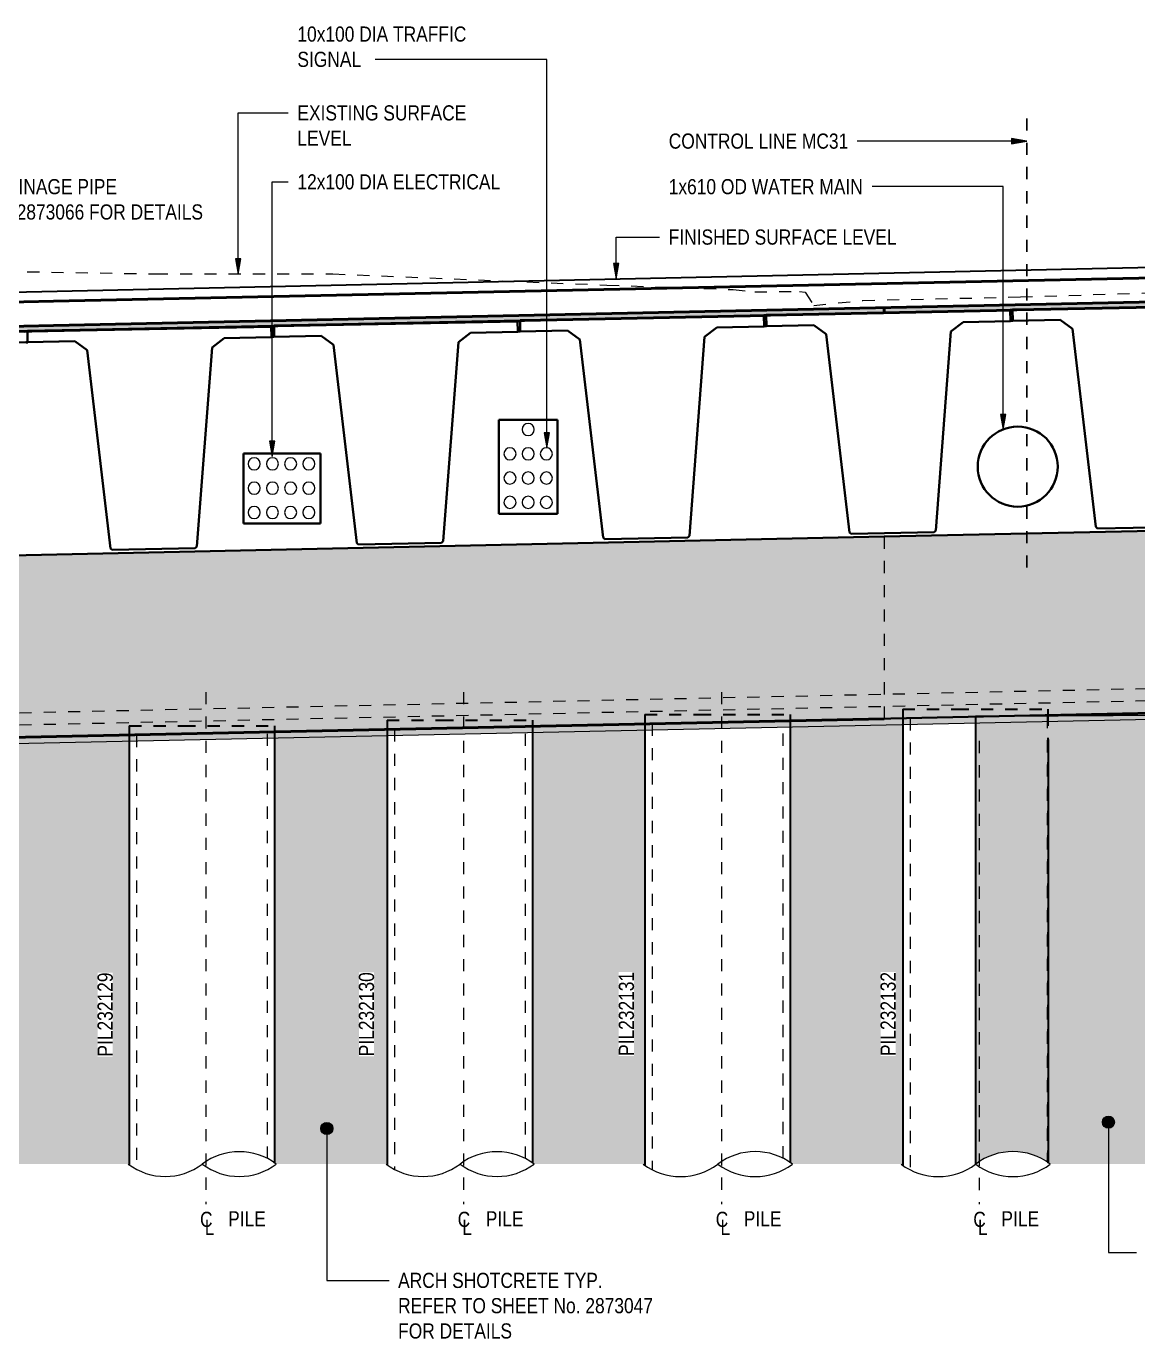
# Model space of a CAD drawing. Header units: metres. Extents: x -1140 to -1058, y 3 to 557.
# Drawn here: x -1086.54 to -1077.38, y 13.38 to 24.19 of the extents above; entities that cross this region are included whole.
import ezdxf

# ---------------------------------------------------------------- set-up
doc = ezdxf.new("R2010")
doc.units = ezdxf.units.M
doc.linetypes.add('JacobsCenter', pattern=[0.015, 0.009, -0.0015, 0.003, -0.0015])
doc.linetypes.add('JacobsDash_2_', pattern=[0.0045, 0.003, -0.0015])
for name, color, linetype, lineweight in [('A-ANNO-NOTE', 7, 'Continuous', 9), ('A-DETL', 7, 'Continuous', 13), ('A-DETL-GENF', 7, 'Continuous', 9), ('A-FLOR', 7, 'Continuous', 50), ('A-GENM', 7, 'Continuous', 35), ('A-GENM-HDLN', 7, 'JacobsDash_2_', 18), ('G-ANNO-TEXT', 7, 'Continuous', 9), ('S-BEAM', 7, 'Continuous', 50), ('S-BEAM-HDLN', 7, 'JacobsDash_2_', 18), ('S-FNDN', 7, 'Continuous', 50), ('S-FNDN-HDLN', 7, 'JacobsDash_2_', 18), ('S-FNDN-IDEN', 7, 'Continuous', 18)]:
    doc.layers.add(name, color=color, linetype=linetype, lineweight=lineweight)
doc.styles.add('Arial Narrow', font='ARIALN.TTF', dxfattribs={"height": 0.125})

# ---------------------------------------------------------------- blocks, each defined once
blk = doc.blocks.new('01_SFO_FRP_Pile_CastInPlace_CS_BR08 - CAST-IN-PLACE PILE - 1200-9305895-DRG-2873064 - ABUTMENT B ELEVATION')
at = {"layer": 'S-FNDN', "lineweight": 35}
for p, q in [((-1121.271, 18.51), (-1121.271, 18.516)), ((-1122.471, 18.49), (-1122.471, 14.809))]:
    blk.add_line(p, q, dxfattribs=at)
at = {"layer": 'S-FNDN-HDLN', "lineweight": 35}
for p, q in [((-1122.471, 18.566), (-1122.471, 18.49)), ((-1122.471, 18.566), (-1122.025, 18.566)), ((-1122.025, 18.566), (-1121.271, 18.566)), ((-1121.271, 18.516), (-1121.271, 18.566)), ((-1121.271, 14.829), (-1121.271, 18.51))]:
    blk.add_line(p, q, dxfattribs=at)
blk = doc.blocks.new('06_SFR_GCT_Girder_SuperT_BR08Edge_CS - Super T - 1815-6269499-DRG-2873064 - ABUTMENT B ELEVATION')
at = {"layer": 'S-BEAM'}
for p, q in [((-1121.565, 21.855), (-1121.53, 21.856)), ((-1121.53, 21.856), (-1119.532, 21.897)), ((-1119.532, 21.897), (-1119.555, 21.896)), ((-1119.554, 21.807), (-1119.555, 21.896))]:
    blk.add_line(p, q, dxfattribs=at)
at = {"layer": 'S-BEAM-HDLN', "color": 8, "true_color": 0x808080}
blk.add_line((-1119.552, 21.807), (-1119.554, 21.807), dxfattribs=at)
blk = doc.blocks.new('06_SFR_GCT_Girder_SuperT_BR08Edge_CS - Super T - 1815-6268857-DRG-2873064 - ABUTMENT B ELEVATION')
at = {"layer": 'S-BEAM'}
for p, q in [((-1123.56, 21.812), (-1121.565, 21.853)), ((-1121.565, 21.853), (-1121.586, 21.852)), ((-1123.595, 21.811), (-1123.56, 21.812))]:
    blk.add_line(p, q, dxfattribs=at)
at = {"layer": 'S-BEAM-HDLN', "color": 8, "true_color": 0x808080}
blk.add_line((-1121.582, 21.763), (-1121.584, 21.763), dxfattribs=at)
blk = doc.blocks.new('06_SFR_GCT_Girder_SuperT_BR08Edge_CS - Super T - 1815-6267993-DRG-2873064 - ABUTMENT B ELEVATION')
at = {"layer": 'S-BEAM'}
for p, q in [((-1125.625, 21.768), (-1125.589, 21.769)), ((-1125.589, 21.769), (-1123.595, 21.809)), ((-1123.595, 21.809), (-1123.616, 21.809))]:
    blk.add_line(p, q, dxfattribs=at)
at = {"layer": 'S-BEAM-HDLN', "color": 8, "true_color": 0x808080}
blk.add_line((-1123.612, 21.719), (-1123.614, 21.719), dxfattribs=at)
blk = doc.blocks.new('06_SFR_GCT_Girder_SuperT_BR08Edge_CS - Super T - 1815-6267463-DRG-2873064 - ABUTMENT B ELEVATION')
at = {"layer": 'S-BEAM'}
for p, q in [((-1125.646, 21.764), (-1127.655, 21.723)), ((-1127.621, 21.724), (-1125.625, 21.765)), ((-1125.625, 21.765), (-1125.646, 21.764)), ((-1127.655, 21.723), (-1127.621, 21.724)), ((-1127.655, 21.723), (-1127.653, 21.633))]:
    blk.add_line(p, q, dxfattribs=at)
at = {"layer": 'S-BEAM-HDLN', "color": 8, "true_color": 0x808080}
blk.add_line((-1125.643, 21.674), (-1125.644, 21.674), dxfattribs=at)
blk = doc.blocks.new('06_SFR_GCT_Girder_SuperT_BR08Edge_CS - Super T - 1815-6267083-DRG-2873064 - ABUTMENT B ELEVATION')
at = {"layer": 'S-BEAM'}
for p, q in [((-1127.676, 21.72), (-1129.685, 21.679)), ((-1129.685, 21.679), (-1129.649, 21.68)), ((-1129.649, 21.68), (-1127.655, 21.721)), ((-1127.655, 21.72), (-1127.676, 21.72))]:
    blk.add_line(p, q, dxfattribs=at)
at = {"layer": 'S-BEAM-HDLN', "color": 8, "true_color": 0x808080}
for p, q in [((-1127.672, 21.63), (-1127.674, 21.63)), ((-1127.655, 21.72), (-1127.655, 21.72))]:
    blk.add_line(p, q, dxfattribs=at)
blk = doc.blocks.new('06_SFR_GCT_Girder_SuperT_BR08Edge_CS - Super T - 1815-6266581-DRG-2873064 - ABUTMENT B ELEVATION')
at = {"layer": 'S-BEAM'}
for p, q in [((-1131.715, 21.637), (-1131.679, 21.638)), ((-1131.715, 21.637), (-1131.714, 21.547)), ((-1131.679, 21.638), (-1129.673, 21.679)), ((-1129.685, 21.679), (-1129.706, 21.678)), ((-1129.684, 21.589), (-1129.696, 21.588))]:
    blk.add_line(p, q, dxfattribs=at)
at = {"layer": 'S-BEAM-HDLN', "color": 8, "true_color": 0x808080}
for p, q in [((-1129.67, 21.679), (-1129.672, 21.679)), ((-1129.684, 21.589), (-1129.704, 21.588))]:
    blk.add_line(p, q, dxfattribs=at)
blk = doc.blocks.new('20_SFR_WSC_ShotcreteWall_Flat_Datum - FlatWall_PileSize_1200-9242313-DRG-2873064 - ABUTMENT B ELEVATION')
at = {"layer": 'A-GENM', "linetype": 'JacobsDash_2_', "lineweight": 18, "true_color": 0x9ab29e}
blk.add_hatch(color=253, dxfattribs=at).paths.add_polyline_path([(-1117.919, 14.716), (-1117.845, 14.716), (-1117.773, 14.727), (-1117.702, 14.748), (-1117.636, 14.778), (-1117.57, 14.821), (-1117.57, 18.529), (-1117.744, 18.532), (-1121.642, 18.508), (-1121.87, 18.503), (-1121.869, 14.818), (-1121.808, 14.858), (-1121.741, 14.888), (-1121.671, 14.909), (-1121.599, 14.92), (-1121.525, 14.92), (-1121.453, 14.909), (-1121.382, 14.888), (-1121.316, 14.858), (-1121.254, 14.818), (-1118.189, 14.818), (-1118.128, 14.778), (-1118.061, 14.748), (-1117.991, 14.727)])
at = {"layer": 'A-GENM', "color": 252, "true_color": 0x888888}
for p, q in [((-1121.87, 18.503), (-1121.87, 14.818)), ((-1117.747, 18.532), (-1121.642, 18.508)), ((-1117.57, 14.821), (-1117.57, 18.529))]:
    blk.add_line(p, q, dxfattribs=at)
at = {"layer": 'A-GENM-HDLN', "color": 252, "true_color": 0x888888}
for p, q in [((-1121.642, 18.508), (-1121.87, 18.507)), ((-1121.87, 18.507), (-1121.87, 18.503)), ((-1121.786, 18.507), (-1121.87, 18.507)), ((-1121.279, 18.51), (-1121.279, 14.834)), ((-1118.162, 14.8), (-1118.162, 18.529)), ((-1117.57, 18.533), (-1117.742, 18.532)), ((-1117.57, 18.529), (-1117.57, 18.533))]:
    blk.add_line(p, q, dxfattribs=at)
blk = doc.blocks.new('20_SFR_WSC_ShotcreteWall_ArchFlatBack_Datum - ArchWall_PileSize_1200-8656190-DRG-2873064 - ABUTMENT B ELEVATION')
at = {"layer": 'A-GENM', "linetype": 'JacobsDash_2_', "lineweight": 18, "true_color": 0x9ab29e}
blk.add_hatch(color=253, dxfattribs=at).paths.add_polyline_path([(-1128.845, 14.812), (-1128.845, 18.352), (-1129.77, 18.333), (-1129.77, 14.824), (-1129.762, 14.818), (-1128.854, 14.818)])
at = {"layer": 'A-GENM', "color": 252, "true_color": 0x888888, "flags": 128}
blk.add_lwpolyline([(-1128.845, 18.352), (-1128.941, 18.35), (-1129.043, 18.348), (-1129.148, 18.346), (-1129.254, 18.343), (-1129.362, 18.341), (-1129.468, 18.339), (-1129.573, 18.337), (-1129.675, 18.335), (-1129.771, 18.333)], dxfattribs=at)
at = {"layer": 'A-GENM-HDLN', "color": 252, "true_color": 0x888888}
for p, q in [((-1129.831, 14.861), (-1129.831, 18.332)), ((-1129.772, 18.333), (-1129.772, 14.825)), ((-1129.771, 18.333), (-1129.772, 18.333)), ((-1128.843, 18.352), (-1128.845, 18.352)), ((-1128.843, 14.811), (-1128.843, 18.352)), ((-1128.785, 18.353), (-1128.785, 14.774))]:
    blk.add_line(p, q, dxfattribs=at)
at = {"layer": 'A-GENM-HDLN', "color": 252, "true_color": 0x888888, "flags": 128}
for points in [[(-1129.831, 18.332), (-1129.803, 18.332), (-1129.783, 18.333), (-1129.772, 18.333)], [(-1128.843, 18.352), (-1128.833, 18.352), (-1128.813, 18.352), (-1128.785, 18.353)]]:
    blk.add_lwpolyline(points, dxfattribs=at)
blk = doc.blocks.new('20_SFR_WSC_ShotcreteWall_ArchFlatBack_Datum - ArchWall_PileSize_1200-8656242-DRG-2873064 - ABUTMENT B ELEVATION')
at = {"layer": 'A-GENM', "linetype": 'JacobsDash_2_', "lineweight": 18, "true_color": 0x9ab29e}
blk.add_hatch(color=253, dxfattribs=at).paths.add_polyline_path([(-1126.72, 14.812), (-1126.72, 18.398), (-1127.646, 18.379), (-1127.646, 14.826), (-1127.634, 14.818), (-1126.729, 14.818)])
at = {"layer": 'A-GENM', "color": 252, "true_color": 0x888888, "flags": 128}
blk.add_lwpolyline([(-1126.72, 18.398), (-1126.816, 18.396), (-1126.918, 18.394), (-1127.023, 18.392), (-1127.129, 18.389), (-1127.237, 18.387), (-1127.343, 18.385), (-1127.448, 18.383), (-1127.55, 18.381), (-1127.646, 18.379)], dxfattribs=at)
at = {"layer": 'A-GENM-HDLN', "color": 252, "true_color": 0x888888}
for p, q in [((-1126.719, 18.398), (-1126.72, 18.398)), ((-1126.719, 14.811), (-1126.719, 18.398)), ((-1126.66, 18.399), (-1126.66, 14.775)), ((-1127.706, 14.863), (-1127.706, 18.377)), ((-1127.647, 18.379), (-1127.647, 14.827)), ((-1127.646, 18.379), (-1127.647, 18.379))]:
    blk.add_line(p, q, dxfattribs=at)
at = {"layer": 'A-GENM-HDLN', "color": 252, "true_color": 0x888888, "flags": 128}
for points in [[(-1126.719, 18.398), (-1126.708, 18.398), (-1126.688, 18.399), (-1126.66, 18.399)], [(-1127.706, 18.377), (-1127.678, 18.378), (-1127.658, 18.378), (-1127.647, 18.379)]]:
    blk.add_lwpolyline(points, dxfattribs=at)
blk = doc.blocks.new('20_SFR_WSC_ShotcreteWall_ArchFlatBack_Datum - ArchWall_PileSize_1200-8656296-DRG-2873064 - ABUTMENT B ELEVATION')
at = {"layer": 'A-GENM', "linetype": 'JacobsDash_2_', "lineweight": 18, "true_color": 0x9ab29e}
blk.add_hatch(color=253, dxfattribs=at).paths.add_polyline_path([(-1124.595, 14.808), (-1124.595, 18.444), (-1125.521, 18.423), (-1125.521, 14.826), (-1125.509, 14.818), (-1124.609, 14.818)])
at = {"layer": 'A-GENM', "color": 252, "true_color": 0x888888, "flags": 128}
blk.add_lwpolyline([(-1124.595, 18.444), (-1124.691, 18.441), (-1124.793, 18.439), (-1124.898, 18.437), (-1125.004, 18.435), (-1125.112, 18.432), (-1125.218, 18.43), (-1125.323, 18.428), (-1125.425, 18.425), (-1125.521, 18.423)], dxfattribs=at)
at = {"layer": 'A-GENM-HDLN', "color": 252, "true_color": 0x888888}
for p, q in [((-1125.581, 14.863), (-1125.581, 18.422)), ((-1125.522, 18.423), (-1125.522, 14.827)), ((-1125.521, 18.423), (-1125.522, 18.423)), ((-1124.593, 18.444), (-1124.595, 18.444)), ((-1124.593, 14.808), (-1124.593, 18.444)), ((-1124.535, 18.445), (-1124.535, 14.772))]:
    blk.add_line(p, q, dxfattribs=at)
at = {"layer": 'A-GENM-HDLN', "color": 252, "true_color": 0x888888, "flags": 128}
for points in [[(-1125.581, 18.422), (-1125.553, 18.423), (-1125.533, 18.423), (-1125.522, 18.423)], [(-1124.593, 18.444), (-1124.583, 18.444), (-1124.563, 18.444), (-1124.535, 18.445)]]:
    blk.add_lwpolyline(points, dxfattribs=at)
blk = doc.blocks.new('CS_DET_Pile-Column_BreakLine - CS_Tubular BreakLine-V23-DRG-2873064 - ABUTMENT B ELEVATION')
at = {"layer": 'A-DETL-GENF', "lineweight": 18}
for centre, start, end in [((-1128.549, 15.222), 232.9573, 307.0427), ((-1127.939, 14.414), 52.9573, 127.0427), ((-1127.939, 15.222), 232.9573, 307.0427)]:
    blk.add_arc(centre, 0.506, start, end, dxfattribs=at)
blk = doc.blocks.new('CS_DET_Pile-Column_BreakLine - CS_Tubular BreakLine-V24-DRG-2873064 - ABUTMENT B ELEVATION')
at = {"layer": 'A-DETL-GENF', "lineweight": 18}
for centre, start, end in [((-1126.424, 15.222), 232.9573, 307.0427), ((-1125.814, 14.414), 52.9573, 127.0427), ((-1125.814, 15.222), 232.9573, 307.0427)]:
    blk.add_arc(centre, 0.506, start, end, dxfattribs=at)
blk = doc.blocks.new('CS_DET_Pile-Column_BreakLine - CS_Tubular BreakLine-5381539-DRG-2873064 - ABUTMENT B ELEVATION')
at = {"layer": 'A-DETL-GENF', "lineweight": 18}
for centre, start, end in [((-1124.302, 15.225), 232.9573, 307.0427), ((-1123.687, 14.411), 52.9573, 127.0427), ((-1123.687, 15.225), 232.9573, 307.0427)]:
    blk.add_arc(centre, 0.51, start, end, dxfattribs=at)
blk = doc.blocks.new('CS_DET_Pile-Column_BreakLine - CS_Tubular BreakLine-V25-DRG-2873064 - ABUTMENT B ELEVATION')
at = {"layer": 'A-DETL-GENF', "lineweight": 18}
for centre, start, end in [((-1122.177, 15.225), 232.9573, 307.0427), ((-1121.562, 14.411), 52.9573, 127.0427), ((-1121.562, 15.225), 232.9573, 307.0427)]:
    blk.add_arc(centre, 0.51, start, end, dxfattribs=at)
blk = doc.blocks.new('CS_Annot_Centreline Symbol1 - CS_Annot_Centreline Symbol 2-5069981-DRG-2873064 - ABUTMENT B ELEVATION')
at = {"layer": 'A-ANNO-NOTE', "char_height": 0.125, "attachment_point": 1, "style": 'Arial Narrow'}
for s, insert, width in [('C  ', (-1134.659, 14.425), 0.22046), ('L', (-1134.62, 14.359), 0.0962)]:
    blk.add_mtext(s, dxfattribs=dict(at, insert=insert, width=width))

msp = doc.modelspace()

# ---------------------------------------------------------------- hatches: boundary and pattern name
at = {"layer": 'A-DETL-GENF'}
h = msp.add_hatch(dxfattribs=at)
h.set_pattern_fill('FP_5', color=256, style=0, pattern_type=2)
h.set_pattern_definition([(0, (-1077.12741, 10.849), (0.4064, 0.1016), [0.01676, -0.28804, 0.01676, -0.28804, -1.626]), (0, (-1077.12741, 10.849), (0.4064, 0.1016), [-0.6096, 0.01676, -0.59284, 0.01676, -0.28804, -0.7112]), (0, (-1077.12741, 10.849), (0.4064, 0.1016), [-1.524, 0.01676, -0.18644, 0.01676, -0.49124]), (120, (-1076.97541, 10.9), (-0.2911882, 0.3011527), [0.01676, -0.28804, 0.01676, -0.28804, -1.626]), (120, (-1076.97541, 10.9), (-0.2911882, 0.3011527), [-0.6096, 0.01676, -0.59284, 0.01676, -0.28804, -0.7112]), (120, (-1076.97541, 10.9), (-0.2911882, 0.3011527), [-1.524, 0.01676, -0.18644, 0.01676, -0.49124]), (240, (-1076.92441, 11.103), (-0.1152118, -0.4027527), [0.01676, -0.28804, 0.01676, -1.914]), (240, (-1076.92441, 11.103), (-0.1152118, -0.4027527), [-0.32156, -0.28804, 0.01676, -0.59284, -1.016]), (240, (-1076.92441, 11.103), (-0.1152118, -0.4027527), [-1.219, 0.01676, -0.28804, 0.01676, -0.69444]), (240, (-1076.92441, 11.103), (-0.1152118, -0.4027527), [-1.541, -0.18644, 0.01676, -0.49124])])
h.paths.add_polyline_path([(-1090.669, 18.2453), (-1090.669, 18.2453), (-1090.6691, 18.2453)])
h.paths.add_polyline_path([(-1092.6678, 18.1538), (-1092.6678, 18.1538), (-1090.8659, 18.1924), (-1090.8659, 18.2413), (-1089.9407, 18.2603), (-1089.9406, 18.2123), (-1088.7409, 18.2381), (-1088.7409, 18.2876), (-1087.8157, 18.3069), (-1087.8156, 18.2579), (-1086.6159, 18.2837), (-1086.6159, 18.333), (-1085.6901, 18.3516), (-1085.6901, 18.3036), (-1084.4914, 18.3293), (-1084.4914, 18.3786), (-1083.5651, 18.398), (-1083.5651, 18.3492), (-1082.3664, 18.3749), (-1082.3664, 18.4234), (-1081.4401, 18.4435), (-1081.4401, 18.3948), (-1080.2414, 18.4206), (-1080.2412, 18.4702), (-1079.3155, 18.49), (-1079.3155, 18.4404), (-1078.7154, 18.4533), (-1078.7154, 18.5033), (-1092.6678, 18.2038)])
h.paths.add_polyline_path([(-1061.8893, 18.25), (-1061.8893, 18.3), (-1074.4156, 18.5288), (-1074.4156, 18.4788), (-1073.819, 18.4679), (-1073.819, 18.5177), (-1073.1227, 18.5049), (-1073.1227, 18.4552), (-1071.924, 18.4333), (-1071.924, 18.4828), (-1071.2277, 18.47), (-1071.2277, 18.4206), (-1070.029, 18.3987), (-1070.0288, 18.4477), (-1069.3327, 18.4352), (-1069.3323, 18.386), (-1068.134, 18.3641), (-1068.134, 18.412), (-1067.4377, 18.4002), (-1067.4377, 18.3514), (-1066.239, 18.3295), (-1066.239, 18.3787), (-1065.5427, 18.3663), (-1065.5421, 18.3168), (-1064.344, 18.2949), (-1064.3438, 18.3441), (-1063.6431, 18.3309), (-1063.6431, 18.2821), (-1062.4444, 18.2602)])
h.paths.add_polyline_path([(-1078.4876, 18.5082), (-1074.5899, 18.532), (-1076.1009, 18.5595), (-1078.4669, 18.5087)])
at = {"layer": 'A-GENM', "lineweight": 5, "true_color": 0x9ab29e}
msp.add_hatch(color=253, dxfattribs=at).paths.add_polyline_path([(-1079.3155, 14.8088), (-1079.3155, 18.49), (-1080.2414, 18.4701), (-1080.2412, 14.8287), (-1080.2248, 14.818), (-1079.3298, 14.818)])
at = {"layer": 'G-ANNO-TEXT'}
for points in [[(-1078.2934, 23.2463), (-1078.4184, 23.2684), (-1078.4184, 23.2243)], [(-1084.7922, 22.1513), (-1084.7702, 22.2763), (-1084.8143, 22.2763)], [(-1081.6789, 22.1122), (-1081.6569, 22.2372), (-1081.701, 22.2372)], [(-1078.4881, 20.8688), (-1078.4661, 20.9938), (-1078.5102, 20.9938)], [(-1084.5138, 20.6485), (-1084.4917, 20.7735), (-1084.5358, 20.7735)], [(-1082.2484, 20.7188), (-1082.2264, 20.8438), (-1082.2704, 20.8438)]]:
    msp.add_hatch(color=256, dxfattribs=at).paths.add_polyline_path(points)
h = msp.add_hatch(color=256, dxfattribs=at)
edge = h.paths.add_edge_path()
edge.add_arc((-1084.0632, 15.1108), 0.05, 0, 360)
h = msp.add_hatch(color=256, dxfattribs=at)
edge = h.paths.add_edge_path()
edge.add_arc((-1077.6209, 15.1638), 0.05, 0, 360)
at = {"layer": 'S-BEAM', "lineweight": 5, "true_color": 0xc0c0c0}
h = msp.add_hatch(color=9, dxfattribs=at)
h.paths.add_polyline_path([(-1090.5735, 21.5029), (-1090.4782, 21.5056), (-1090.5735, 21.5031)])
h.paths.add_polyline_path([(-1092.6313, 21.55), (-1092.5197, 21.5525), (-1090.6011, 21.5923), (-1090.6011, 21.5931), (-1088.5608, 21.6354), (-1088.5608, 21.6371), (-1088.5242, 21.638), (-1084.5006, 21.7209), (-1084.5005, 21.7229), (-1084.4665, 21.7238), (-1082.4705, 21.7649), (-1082.4705, 21.7676), (-1082.4348, 21.7686), (-1080.4404, 21.8097), (-1080.4404, 21.8111), (-1080.405, 21.8121), (-1079.4692, 21.8312), (-1079.4692, 21.8736), (-1087.2597, 21.7074), (-1092.6321, 21.5904), (-1092.6313, 21.5502)])
for points in [[(-1079.4692, 21.8312), (-1078.4103, 21.8532), (-1078.4102, 21.8553), (-1078.3752, 21.8562), (-1076.3776, 21.8974), (-1076.3775, 21.8996), (-1076.3429, 21.9005), (-1076.1009, 21.8959), (-1076.1009, 21.9439), (-1076.1471, 21.9443), (-1079.4692, 21.8736), (-1079.4692, 21.8523)], [(-1079.4692, 18.4871), (-1076.1009, 18.5595), (-1076.1009, 20.0598), (-1079.4692, 19.9875), (-1079.4692, 19.1306)], [(-1092.6678, 18.2038), (-1079.4692, 18.4871), (-1079.4692, 19.9875), (-1092.6678, 19.7041), (-1092.6678, 19.1306)]]:
    msp.add_hatch(color=9, dxfattribs=at).paths.add_polyline_path(points)

# ---------------------------------------------------------------- linework, layer by layer
at = {"layer": 'A-DETL', "linetype": 'JacobsCenter', "lineweight": 25}
msp.add_line((-1078.2931, 23.433), (-1078.2931, 19.633), dxfattribs=at)
at = {"layer": 'A-DETL', "color": 8, "linetype": 'JacobsDash_2_', "lineweight": 18, "true_color": 0x808080}
for p, q in [((-1087.1316, 22.1795), (-1085.4718, 22.152)), ((-1085.4718, 22.152), (-1084.0118, 22.152)), ((-1084.0118, 22.152), (-1081.7537, 22.0597)), ((-1078.3459, 21.9619), (-1075.1276, 22.0667)), ((-1081.7537, 22.0597), (-1080.7144, 22.0234)), ((-1080.7144, 22.0234), (-1080.5355, 22.0032)), ((-1080.5355, 22.0032), (-1080.1655, 22.0083)), ((-1080.1655, 22.0083), (-1080.1212, 22.0005)), ((-1080.1212, 22.0005), (-1080.0485, 21.8927)), ((-1079.6456, 21.9337), (-1078.3459, 21.9619)), ((-1080.0485, 21.8927), (-1079.6456, 21.9337))]:
    msp.add_line(p, q, dxfattribs=at)
at = {"layer": 'A-DETL', "lineweight": 35}
for p, q in [((-1086.7934, 21.9991), (-1076.0973, 22.2315)), ((-1078.1163, 18.3161), (-1078.1163, 14.8268))]:
    msp.add_line(p, q, dxfattribs=at)
at = {"layer": 'A-DETL', "lineweight": 40}
for p, q in [((-1078.4309, 21.8523), (-1080.4404, 21.8111)), ((-1078.4291, 21.7623), (-1078.4309, 21.8523)), ((-1076.4009, 21.8965), (-1078.4104, 21.8553)), ((-1078.4104, 21.8553), (-1078.4085, 21.7653)), ((-1082.4911, 21.7641), (-1084.5005, 21.7229)), ((-1082.4892, 21.6741), (-1082.4911, 21.7641)), ((-1080.4611, 21.8088), (-1082.4705, 21.7676)), ((-1082.4705, 21.7676), (-1082.4687, 21.6776)), ((-1080.4592, 21.7188), (-1080.4611, 21.8088)), ((-1080.4404, 21.8111), (-1080.4385, 21.7211)), ((-1078.8185, 21.7543), (-1078.9185, 21.6772)), ((-1078.4291, 21.7623), (-1078.8185, 21.7543)), ((-1078.4084, 21.7653), (-1078.4291, 21.7623)), ((-1078.0193, 21.7733), (-1078.4084, 21.7653)), ((-1077.9163, 21.7004), (-1078.0193, 21.7733)), ((-1084.5213, 21.72), (-1086.5308, 21.6788)), ((-1086.5308, 21.6788), (-1086.529, 21.5888)), ((-1084.5195, 21.63), (-1084.9089, 21.622)), ((-1084.5195, 21.63), (-1084.5213, 21.72)), ((-1084.4987, 21.6329), (-1084.5195, 21.63)), ((-1084.5005, 21.7229), (-1084.4987, 21.6329)), ((-1084.1095, 21.6409), (-1084.4987, 21.6329)), ((-1084.0065, 21.568), (-1084.1095, 21.6409)), ((-1082.8786, 21.6661), (-1082.9786, 21.589)), ((-1082.4892, 21.6741), (-1082.8786, 21.6661)), ((-1082.4687, 21.6776), (-1082.4892, 21.6741)), ((-1082.0795, 21.6856), (-1082.4687, 21.6776)), ((-1081.9765, 21.6127), (-1082.0795, 21.6856)), ((-1080.9486, 21.6337), (-1081.0726, 19.9939)), ((-1080.8486, 21.7108), (-1080.9486, 21.6337)), ((-1080.4592, 21.7188), (-1080.8486, 21.7108)), ((-1080.4385, 21.7211), (-1080.4592, 21.7188)), ((-1080.0493, 21.7291), (-1080.4385, 21.7211)), ((-1079.9463, 21.6562), (-1080.0493, 21.7291)), ((-1079.7556, 20.0227), (-1079.9463, 21.6562)), ((-1078.9185, 21.6772), (-1079.0425, 20.0374)), ((-1077.7255, 20.0669), (-1077.9163, 21.7004)), ((-1086.1397, 21.5968), (-1086.9388, 21.5803)), ((-1086.529, 21.5888), (-1086.1397, 21.5968)), ((-1086.0368, 21.5239), (-1086.1397, 21.5968)), ((-1085.846, 19.8904), (-1086.0368, 21.5239)), ((-1085.0089, 21.5449), (-1085.1329, 19.905)), ((-1084.9089, 21.622), (-1085.0089, 21.5449)), ((-1083.8157, 19.9345), (-1084.0065, 21.568)), ((-1082.9786, 21.589), (-1083.1027, 19.9491)), ((-1081.7857, 19.9792), (-1081.9765, 21.6127)), ((-1082.6443, 20.95), (-1082.1621, 20.95)), ((-1082.6443, 20.175), (-1082.6443, 20.95)), ((-1082.1621, 20.95), (-1082.1621, 20.175)), ((-1084.7505, 20.672), (-1084.1161, 20.672)), ((-1084.7505, 20.097), (-1084.7505, 20.672)), ((-1084.1161, 20.672), (-1084.1161, 20.097)), ((-1082.1621, 20.175), (-1082.6443, 20.175)), ((-1084.1161, 20.097), (-1084.7505, 20.097)), ((-1079.741, 20.0101), (-1079.7556, 20.0227)), ((-1079.0567, 20.0241), (-1079.741, 20.0101)), ((-1079.4692, 19.9875), (-1076.1002, 20.0598)), ((-1079.0425, 20.0374), (-1079.0567, 20.0241)), ((-1077.711, 20.0543), (-1077.7255, 20.0669)), ((-1077.0267, 20.0683), (-1077.711, 20.0543)), ((-1092.6678, 19.7041), (-1079.4692, 19.9875)), ((-1085.1329, 19.905), (-1085.1472, 19.8918)), ((-1083.8012, 19.9219), (-1083.8157, 19.9345)), ((-1083.1169, 19.9359), (-1083.8012, 19.9219)), ((-1083.1027, 19.9491), (-1083.1169, 19.9359)), ((-1081.7711, 19.9666), (-1081.7857, 19.9792)), ((-1081.0869, 19.9806), (-1081.7711, 19.9666)), ((-1081.0726, 19.9939), (-1081.0869, 19.9806)), ((-1085.8314, 19.8778), (-1085.846, 19.8904)), ((-1085.1472, 19.8918), (-1085.8314, 19.8778)), ((-1092.6678, 18.2038), (-1076.0978, 18.5595))]:
    msp.add_line(p, q, dxfattribs=at)
at = {"layer": 'A-DETL', "color": 164, "linetype": 'JacobsDash_2_', "lineweight": 9, "true_color": 0x002699}
for p, q in [((-1076.0981, 18.7596), (-1092.6721, 18.4037)), ((-1076.0979, 18.6595), (-1092.67, 18.3037))]:
    msp.add_line(p, q, dxfattribs=at)
at = {"layer": 'A-DETL', "linetype": 'JacobsCenter'}
for p, q in [((-1085.0607, 18.7061), (-1085.0607, 14.4873)), ((-1082.9357, 18.7061), (-1082.9357, 14.4873)), ((-1080.8107, 18.7061), (-1080.8107, 14.4873)), ((-1078.6861, 18.3039), (-1078.6861, 14.4873))]:
    msp.add_line(p, q, dxfattribs=at)
at = {"layer": 'A-DETL', "lineweight": 18}
for p, q in [((-1076.0978, 18.5595), (-1092.6678, 18.2038)), ((-1092.6678, 18.1538), (-1076.0978, 18.5095))]:
    msp.add_line(p, q, dxfattribs=at)
at = {"layer": 'A-DETL', "color": 1, "lineweight": 18, "true_color": 0xff0000}
for centre, start, end in [((-1082.4032, 20.87), 360, 180), ((-1082.4032, 20.87), 180, 0), ((-1082.5532, 20.67), 360, 180), ((-1082.5532, 20.67), 180, 0), ((-1082.4032, 20.67), 360, 180), ((-1082.4032, 20.67), 180, 0), ((-1082.2532, 20.67), 360, 180), ((-1082.2532, 20.67), 180, 0), ((-1082.5532, 20.47), 360, 180), ((-1082.5532, 20.47), 180, 0), ((-1082.4032, 20.47), 360, 180), ((-1082.4032, 20.47), 180, 0), ((-1082.2532, 20.47), 360, 180), ((-1082.2532, 20.47), 180, 0), ((-1082.5532, 20.27), 360, 180), ((-1082.5532, 20.27), 180, 0), ((-1082.4032, 20.27), 360, 180), ((-1082.4032, 20.27), 180, 0), ((-1082.2532, 20.27), 360, 180), ((-1082.2532, 20.27), 180, 0)]:
    msp.add_arc(centre, 0.05, start, end, dxfattribs=at)
at = {"layer": 'A-DETL', "lineweight": 40}
for start, end in [(0, 180), (180, 360)]:
    msp.add_arc((-1078.3681, 20.5642), 0.33, start, end, dxfattribs=at)
at = {"layer": 'A-DETL', "color": 16, "lineweight": 18, "true_color": 0x7f0000}
for centre, start, end in [((-1084.6612, 20.587), 360, 180), ((-1084.6612, 20.587), 180, 0), ((-1084.5112, 20.587), 360, 180), ((-1084.5112, 20.587), 180, 0), ((-1084.3612, 20.587), 360, 180), ((-1084.3612, 20.587), 180, 0), ((-1084.2112, 20.587), 360, 180), ((-1084.2112, 20.587), 180, 0), ((-1084.6612, 20.387), 360, 180), ((-1084.6612, 20.387), 180, 0), ((-1084.5112, 20.387), 360, 180), ((-1084.5112, 20.387), 180, 0), ((-1084.3612, 20.387), 360, 180), ((-1084.3612, 20.387), 180, 0), ((-1084.2112, 20.387), 360, 180), ((-1084.2112, 20.387), 180, 0), ((-1084.6612, 20.187), 360, 180), ((-1084.5112, 20.187), 360, 180), ((-1084.3612, 20.187), 360, 180), ((-1084.2112, 20.187), 360, 180), ((-1084.6612, 20.187), 180, 0), ((-1084.5112, 20.187), 180, 0), ((-1084.3612, 20.187), 180, 0), ((-1084.2112, 20.187), 180, 0)]:
    msp.add_arc(centre, 0.05, start, end, dxfattribs=at)
at = {"layer": 'A-FLOR'}
for p, q in [((-1076.1355, 22.1445), (-1086.3155, 21.9279)), ((-1086.3155, 21.9279), (-1091.9384, 21.8057)), ((-1086.3155, 21.7279), (-1076.1355, 21.9445)), ((-1091.9384, 21.6057), (-1086.3155, 21.7279))]:
    msp.add_line(p, q, dxfattribs=at)
at = {"layer": 'A-GENM', "color": 252, "true_color": 0x888888, "flags": 128}
msp.add_lwpolyline([(-1079.3155, 18.49), (-1079.4114, 18.4879), (-1079.5132, 18.4858), (-1079.6181, 18.4835), (-1079.7247, 18.4812), (-1079.832, 18.4789), (-1079.9387, 18.4766), (-1080.0435, 18.4744), (-1080.1453, 18.4722), (-1080.2413, 18.4702)], dxfattribs=at)
at = {"layer": 'A-GENM-HDLN', "color": 252, "true_color": 0x888888}
for p, q in [((-1080.3017, 14.8649), (-1080.3017, 18.4689)), ((-1080.2413, 18.4702), (-1080.2429, 18.4701)), ((-1080.2429, 18.4701), (-1080.2429, 14.8297)), ((-1079.3139, 18.49), (-1079.3154, 18.49)), ((-1079.3139, 14.8077), (-1079.3139, 18.49)), ((-1079.255, 18.4913), (-1079.255, 14.7721))]:
    msp.add_line(p, q, dxfattribs=at)
at = {"layer": 'A-GENM-HDLN', "color": 252, "true_color": 0x888888, "flags": 128}
for points in [[(-1080.3017, 18.4689), (-1080.2733, 18.4695), (-1080.2535, 18.4699), (-1080.2429, 18.4701)], [(-1079.3139, 18.49), (-1079.3032, 18.4903), (-1079.2835, 18.4907), (-1079.255, 18.4913)]]:
    msp.add_lwpolyline(points, dxfattribs=at)
at = {"layer": 'G-ANNO-TEXT'}
for p, q in [((-1082.518, 23.9198), (-1083.6647, 23.9198)), ((-1082.2484, 23.9198), (-1082.518, 23.9198)), ((-1082.2484, 20.7188), (-1082.2484, 23.9198)), ((-1084.7922, 23.4787), (-1084.3802, 23.4787)), ((-1084.7922, 22.1513), (-1084.7922, 23.4787)), ((-1078.2934, 23.2463), (-1078.4184, 23.2684)), ((-1078.4184, 23.2684), (-1078.4184, 23.2243)), ((-1079.6882, 23.2463), (-1079.6914, 23.2463)), ((-1078.2934, 23.2463), (-1079.6882, 23.2463)), ((-1078.4184, 23.2243), (-1078.2934, 23.2463)), ((-1084.5138, 22.9109), (-1084.3802, 22.9109)), ((-1084.5138, 20.6485), (-1084.5138, 22.9109)), ((-1078.6716, 22.8709), (-1079.569, 22.8709)), ((-1078.4881, 22.8709), (-1078.6716, 22.8709)), ((-1078.4881, 20.8688), (-1078.4881, 22.8709)), ((-1081.6789, 22.4556), (-1081.3197, 22.4556)), ((-1081.6789, 22.1122), (-1081.6789, 22.4556)), ((-1084.7702, 22.2763), (-1084.8143, 22.2763)), ((-1084.8143, 22.2763), (-1084.7922, 22.1513)), ((-1084.7922, 22.1513), (-1084.7702, 22.2763)), ((-1081.6569, 22.2372), (-1081.701, 22.2372)), ((-1081.701, 22.2372), (-1081.6789, 22.1122)), ((-1081.6789, 22.1122), (-1081.6569, 22.2372)), ((-1078.4661, 20.9938), (-1078.5102, 20.9938)), ((-1078.5102, 20.9938), (-1078.4881, 20.8688)), ((-1078.4881, 20.8688), (-1078.4661, 20.9938)), ((-1084.4917, 20.7735), (-1084.5358, 20.7735)), ((-1084.5358, 20.7735), (-1084.5138, 20.6485)), ((-1084.5138, 20.6485), (-1084.4917, 20.7735)), ((-1082.2264, 20.8438), (-1082.2704, 20.8438)), ((-1082.2704, 20.8438), (-1082.2484, 20.7188)), ((-1082.2484, 20.7188), (-1082.2264, 20.8438)), ((-1077.6209, 15.1638), (-1077.6209, 14.0898)), ((-1084.0632, 15.1108), (-1084.0632, 13.8598)), ((-1077.6209, 14.0898), (-1077.39, 14.0898)), ((-1084.0632, 13.8598), (-1083.5502, 13.8598))]:
    msp.add_line(p, q, dxfattribs=at)
for centre in [(-1084.0632, 15.1108), (-1077.6209, 15.1638)]:
    msp.add_circle(centre, 0.05, dxfattribs=at)
at = {"layer": 'S-BEAM'}
for p, q in [((-1079.4692, 21.8312), (-1079.4692, 21.8736)), ((-1092.6678, 18.2038), (-1079.4692, 18.4871))]:
    msp.add_line(p, q, dxfattribs=at)
at = {"layer": 'S-BEAM-HDLN', "color": 8, "true_color": 0x808080}
for p, q in [((-1079.4692, 21.8737), (-1079.4692, 21.8779)), ((-1079.4692, 21.831), (-1079.4692, 21.8312)), ((-1079.4692, 19.9875), (-1079.4692, 18.4871))]:
    msp.add_line(p, q, dxfattribs=at)
at = {"layer": 'S-FNDN', "lineweight": 35}
for p, q in [((-1083.5659, 18.3992), (-1083.5659, 14.8123)), ((-1082.3659, 14.8252), (-1082.3659, 18.4249)), ((-1081.4409, 18.4448), (-1081.4409, 14.809)), ((-1080.2409, 14.8284), (-1080.2409, 18.4706)), ((-1085.6909, 18.3536), (-1085.6909, 14.8123)), ((-1084.4909, 14.8252), (-1084.4909, 18.3793))]:
    msp.add_line(p, q, dxfattribs=at)
at = {"layer": 'S-FNDN-HDLN', "lineweight": 35}
for p, q in [((-1081.4409, 18.5208), (-1081.4409, 18.4449)), ((-1081.4409, 18.5208), (-1080.995, 18.5208)), ((-1080.995, 18.5208), (-1080.2409, 18.5208)), ((-1080.2409, 18.4706), (-1080.2409, 18.5208)), ((-1085.6909, 18.4293), (-1085.6909, 18.3536)), ((-1085.6909, 18.4293), (-1085.245, 18.4293)), ((-1085.245, 18.4293), (-1084.4909, 18.4293)), ((-1084.4909, 18.3794), (-1084.4909, 18.4293)), ((-1083.5659, 18.4748), (-1083.5659, 18.3992)), ((-1083.5659, 18.4748), (-1083.12, 18.4748)), ((-1083.12, 18.4748), (-1082.3659, 18.4748)), ((-1082.3659, 18.425), (-1082.3659, 18.4748))]:
    msp.add_line(p, q, dxfattribs=at)

# ---------------------------------------------------------------- block references
at = {"layer": 'A-ANNO-NOTE'}
for p in [(49.5511, 0), (51.6747, 0), (53.8014, 0), (55.9243, 0)]:
    msp.add_blockref('CS_Annot_Centreline Symbol1 - CS_Annot_Centreline Symbol 2-5069981-DRG-2873064 - ABUTMENT B ELEVATION', p, dxfattribs=at)
at = {"layer": 'A-DETL-GENF'}
for name in ['CS_DET_Pile-Column_BreakLine - CS_Tubular BreakLine-V23-DRG-2873064 - ABUTMENT B ELEVATION', 'CS_DET_Pile-Column_BreakLine - CS_Tubular BreakLine-V24-DRG-2873064 - ABUTMENT B ELEVATION', 'CS_DET_Pile-Column_BreakLine - CS_Tubular BreakLine-5381539-DRG-2873064 - ABUTMENT B ELEVATION', 'CS_DET_Pile-Column_BreakLine - CS_Tubular BreakLine-V25-DRG-2873064 - ABUTMENT B ELEVATION']:
    msp.add_blockref(name, (43.1546, 0), dxfattribs=at)
at = {"layer": 'A-GENM-HDLN', "color": 252, "true_color": 0x888888}
for name in ['20_SFR_WSC_ShotcreteWall_Flat_Datum - FlatWall_PileSize_1200-9242313-DRG-2873064 - ABUTMENT B ELEVATION', '20_SFR_WSC_ShotcreteWall_ArchFlatBack_Datum - ArchWall_PileSize_1200-8656242-DRG-2873064 - ABUTMENT B ELEVATION', '20_SFR_WSC_ShotcreteWall_ArchFlatBack_Datum - ArchWall_PileSize_1200-8656296-DRG-2873064 - ABUTMENT B ELEVATION', '20_SFR_WSC_ShotcreteWall_ArchFlatBack_Datum - ArchWall_PileSize_1200-8656190-DRG-2873064 - ABUTMENT B ELEVATION']:
    msp.add_blockref(name, (43.1546, 0), dxfattribs=at)
at = {"layer": 'S-BEAM-HDLN', "color": 8, "true_color": 0x808080}
for name in ['06_SFR_GCT_Girder_SuperT_BR08Edge_CS - Super T - 1815-6268857-DRG-2873064 - ABUTMENT B ELEVATION', '06_SFR_GCT_Girder_SuperT_BR08Edge_CS - Super T - 1815-6269499-DRG-2873064 - ABUTMENT B ELEVATION', '06_SFR_GCT_Girder_SuperT_BR08Edge_CS - Super T - 1815-6267463-DRG-2873064 - ABUTMENT B ELEVATION', '06_SFR_GCT_Girder_SuperT_BR08Edge_CS - Super T - 1815-6267993-DRG-2873064 - ABUTMENT B ELEVATION', '06_SFR_GCT_Girder_SuperT_BR08Edge_CS - Super T - 1815-6266581-DRG-2873064 - ABUTMENT B ELEVATION', '06_SFR_GCT_Girder_SuperT_BR08Edge_CS - Super T - 1815-6267083-DRG-2873064 - ABUTMENT B ELEVATION']:
    msp.add_blockref(name, (43.1546, 0), dxfattribs=at)
at = {"layer": 'S-FNDN-HDLN', "lineweight": 35}
msp.add_blockref('01_SFO_FRP_Pile_CastInPlace_CS_BR08 - CAST-IN-PLACE PILE - 1200-9305895-DRG-2873064 - ABUTMENT B ELEVATION', (43.1546, 0), dxfattribs=at)

# ---------------------------------------------------------------- texts
at = {"layer": 'A-ANNO-NOTE', "char_height": 0.125, "attachment_point": 1, "style": 'Arial Narrow', "bg_fill": 3, "box_fill_scale": 1, "bg_fill_color": 256, "bg_fill_true_color": 13158600, "bg_fill_transparency": 0}
for insert in [(-1084.876, 14.43), (-1082.7524, 14.43), (-1080.6258, 14.43), (-1078.5028, 14.43)]:
    msp.add_mtext('PILE', dxfattribs=dict(at, insert=insert))
at = {"layer": 'G-ANNO-TEXT', "char_height": 0.125, "attachment_point": 1, "style": 'Arial Narrow', "bg_fill": 3, "box_fill_scale": 1, "bg_fill_color": 256, "bg_fill_true_color": 13158600, "bg_fill_transparency": 0}
for s, insert in [('10x100 DIA TRAFFIC', (-1084.3052, 24.1907)), ('SIGNAL ', (-1084.3052, 23.9823)), ('EXISTING SURFACE ', (-1084.3052, 23.5412)), ('LEVEL', (-1084.3052, 23.3328)), ('CONTROL LINE MC31', (-1081.2447, 23.3088)), ('SUBSURFACE DRAINAGE PIPE', (-1087.9238, 22.9334)), ('12x100 DIA ELECTRICAL  ', (-1084.3052, 22.9734)), ('1x610 OD WATER MAIN', (-1081.2447, 22.9334)), ('REFER SHEET No. 2873066 FOR DETAILS', (-1087.9238, 22.725)), ('FINISHED SURFACE LEVEL', (-1081.2447, 22.5181)), ('ARCH SHOTCRETE TYP.', (-1083.4752, 13.9223)), ('REFER TO SHEET No. 2873047 ', (-1083.4752, 13.714)), ('FOR DETAILS', (-1083.4752, 13.5056))]:
    msp.add_mtext(s, dxfattribs=dict(at, insert=insert))

# ---------------------------------------------------------------- next in the draw order: texts
at = {"layer": 'S-FNDN-IDEN', "lineweight": 9, "char_height": 0.125, "attachment_point": 1, "rotation": 90, "style": 'Arial Narrow', "bg_fill": 3, "box_fill_scale": 1, "bg_fill_color": 256, "bg_fill_true_color": 13158600, "bg_fill_transparency": 0}
for s, insert in [('PIL232129', (-1085.9524, 15.7034)), ('PIL232130', (-1083.7988, 15.7059)), ('PIL232131', (-1081.6562, 15.7089)), ('PIL232132', (-1079.499, 15.7076))]:
    msp.add_mtext(s, dxfattribs=dict(at, insert=insert))

doc.saveas('drawing.dxf')
